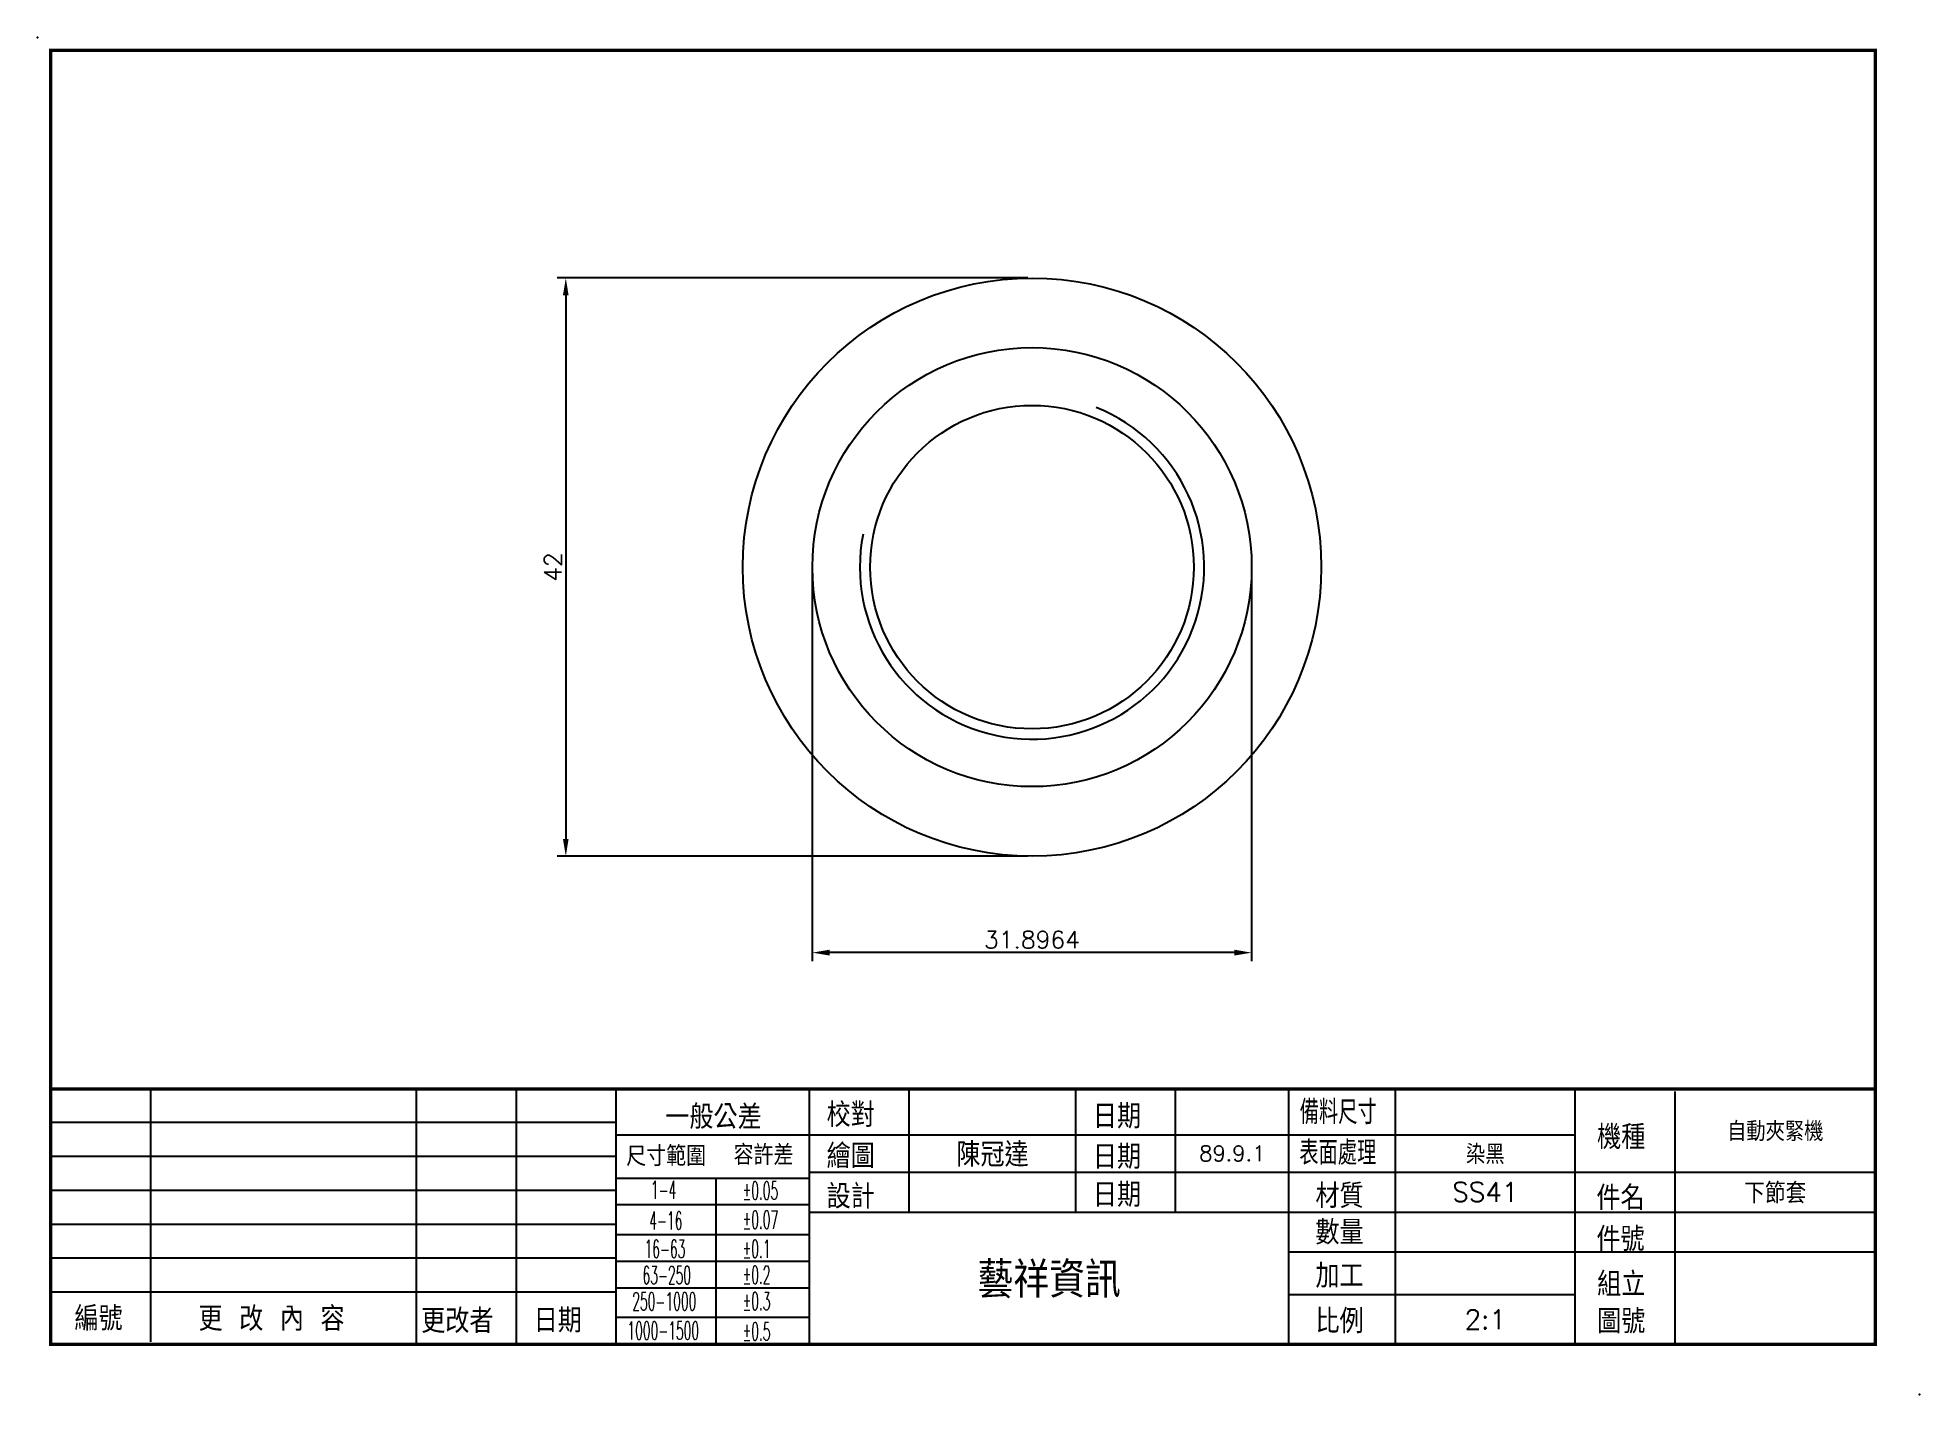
# Model space of a CAD drawing. Extents: x 330 to 467, y 782 to 880.
import ezdxf
from ezdxf.enums import TextEntityAlignment as Align

# ---------------------------------------------------------------- set-up
doc = ezdxf.new("R2010")
doc.units = 0
doc.header["$LTSCALE"] = 0.5
doc.header["$MEASUREMENT"] = 0
doc.linetypes.add('THIN', pattern=[200000, 200000, 0])
doc.layers.get('0').update_dxf_attribs({"linetype": 'CONTINUOUS'})
doc.layers.get('DEFPOINTS').update_dxf_attribs({"linetype": 'CONTINUOUS'})
for name, color, linetype in [('BORDER', 7, 'CONTINUOUS'), ('DIM', 2, 'CONTINUOUS'), ('SHEET', 7, 'CONTINUOUS')]:
    doc.layers.add(name, color=color, linetype=linetype)
doc.styles.add('CHINA', font='romans.shx', dxfattribs={"bigfont": 'chineset.shx'})
doc.styles.add('ROMANS', font='romans', dxfattribs={"width": 0.5})
doc.styles.get("Standard").update_dxf_attribs({"font": 'txt.shx', "bigfont": 'chineset.shx'})
doc.dimstyles.get("Standard").update_dxf_attribs({"dimtxt": 0.18, "dimasz": 0.18, "dimexe": 0.18, "dimexo": 0.0625, "dimgap": 0.09, "dimtad": 0, "dimtih": 1, "dimtoh": 1, "dimdec": 4, "dimzin": 0, "dimtxsty": 'STANDARD', "dimcen": 0.09, "dimazin": 3, "dimtfac": 1, "dimtdec": 4, "dimtofl": 0, "dimtmove": 0, "dimatfit": 3, "dimtolj": 1, "dimtzin": 0})

# ---------------------------------------------------------------- blocks, each defined once
blk = doc.blocks.new('A4')
for p in [(-134.41, 77.3), (138.88, -119.82)]:
    blk.add_point(p)
at = {"layer": 'SHEET'}
for p, q in [((-117.99, -112.19), (-117.99, -75.44)), ((-79.39, -112.56), (-79.39, -75.44)), ((-64.88, -112.56), (-64.88, -75.44)), ((-50.37, -112.56), (-50.37, -75.44)), ((-22.32, -112.56), (-22.32, -75.44)), ((-7.82, -93.33), (-7.82, -75.44)), ((16.36, -93.33), (16.36, -75.44)), ((30.87, -93.33), (30.87, -75.44)), ((47.31, -112.56), (47.31, -75.44)), ((62.79, -112.56), (62.79, -75.44)), ((88.9, -112.56), (88.9, -75.44)), ((103.41, -112.56), (103.41, -75.81)), ((-132.5, -80.27), (-50.37, -80.27)), ((-50.37, -82.1), (88.9, -82.1)), ((-132.5, -85.2), (-50.37, -85.2)), ((-132.5, -90.14), (-50.37, -90.14)), ((-50.37, -88.39), (-22.32, -88.39)), ((-35.86, -112.56), (-35.86, -88.39)), ((-22.32, -87.52), (132.5, -87.52)), ((-50.37, -92.25), (-22.32, -92.25)), ((-132.5, -95.07), (-50.37, -95.07)), ((-22.32, -93.33), (132.5, -93.33)), ((-50.37, -96.61), (-22.32, -96.61)), ((-132.5, -100), (-50.37, -100)), ((-50.37, -100.48), (-22.32, -100.48)), ((47.31, -99.13), (132.5, -99.13)), ((-132.5, -104.93), (-50.37, -104.93)), ((-50.37, -104.34), (-22.32, -104.34)), ((47.31, -105.31), (88.9, -105.31)), ((-50.37, -108.59), (-22.32, -108.59))]:
    blk.add_line(p, q, dxfattribs=at)
at = {"layer": 'SHEET', "const_width": 0.5}
blk.add_lwpolyline([(-132.5, -112.56), (-132.5, 75.44), (132.5, 75.44), (132.5, -112.56)], close=True, dxfattribs=at)
blk.add_lwpolyline([(-132.5, -75.44), (132.5, -75.44)], dxfattribs=at)
at = {"layer": 'SHEET', "color": 2, "style": 'CHINA'}
blk.add_text('一般公差', height=3.5, dxfattribs=at).set_placement((-36.25, -79.33), align=Align.MIDDLE)
for s, height, p in [('校對', 3.5, (-19.82, -80.96)), ('日期', 3.5, (18.84, -81.18)), ('機種', 3.5, (92.08, -84.19)), ('尺寸範圍', 2.901, (-48.93, -86.66)), ('容許差', 2.901, (-33.34, -86.48)), ('繪圖', 3.5, (-19.82, -86.95)), ('日期', 3.5, (18.84, -87.06)), ('設計', 3.5, (-19.82, -92.82)), ('日期', 3.5, (18.84, -92.58)), ('材質', 3.5, (51.17, -92.74)), ('件名', 3.5, (91.98, -93.02)), ('數量', 3.5, (51.17, -98.05)), ('件號', 3.5, (91.98, -99.02)), ('加工', 3.5, (51.17, -104.35)), ('組立', 3.5, (92.08, -105.55)), ('編號', 3.5, (-129.06, -110.55)), ('更 改 內 容', 3.5, (-111.03, -110.59)), ('更改者', 3.5, (-78.7, -110.9)), ('日期', 3.5, (-62.36, -110.83)), ('比例', 3.5, (51.17, -110.93)), ('圖號', 3.5, (92.08, -110.97))]:
    blk.add_text(s, height=height, dxfattribs=at).set_placement(p)
at = {"layer": 'SHEET', "color": 2}
for s, height, style, width, p in [('備料尺寸', 3.5, 'CHINA', 0.8, (48.88, -80.56)), ('表面處理', 3.5, 'CHINA', 0.8, (48.82, -86.47)), ('1-4', 2.611, 'ROMANS', 0.5, (-45.35, -91.42)), ('%%p0.05', 2.611, 'ROMANS', 0.5, (-32, -91.52)), ('4-16', 2.611, 'ROMANS', 0.5, (-45.57, -95.88)), ('%%p0.07', 2.611, 'ROMANS', 0.5, (-32, -95.75)), ('16-63', 2.611, 'ROMANS', 0.5, (-46.27, -99.99)), ('%%p0.1', 2.611, 'ROMANS', 0.5, (-32, -99.98)), ('63-250', 2.611, 'ROMANS', 0.5, (-46.56, -103.81)), ('%%p0.2', 2.611, 'ROMANS', 0.5, (-32, -103.78)), ('250-1000', 2.611, 'ROMANS', 0.5, (-48.04, -107.62)), ('%%p0.3', 2.611, 'ROMANS', 0.5, (-32, -107.59)), ('1000-1500', 2.611, 'ROMANS', 0.5, (-48.75, -111.87)), ('%%p0.5', 2.611, 'ROMANS', 0.5, (-32, -111.98))]:
    blk.add_text(s, height=height, dxfattribs=dict(at, style=style, width=width)).set_placement(p)
blk = doc.blocks.new('A4TZT')
at = {"layer": 'DIM', "color": 2, "linetype": 'CONTINUOUS', "style": 'CHINA'}
for tag, height, p in [('ITEM', 2.8, (117.95, -81.48)), ('DRAWER', 3.5, (4.27, -84.81)), ('DATE1', 2.24, (39.09, -84.81)), ('SURFACE', 2.8, (75.84, -84.81)), ('DESIGNER', 3.5, (4.26, -90.48)), ('DATE2', 2.24, (39.09, -90.43)), ('MATERIAL', 2.8, (75.84, -90.43)), ('PARTNAME', 3, (117.95, -90.43)), ('QTY', 2.8, (75.84, -96.23)), ('PNUM', 2.8, (117.95, -96.23)), ('COMPANY', 5.2, (12.49, -102.95)), ('COMNO', 2.8, (117.95, -105.85)), ('SCALE', 2.8, (75.84, -108.94))]:
    blk.add_attdef(tag, text='', height=height, dxfattribs=at).set_placement(p, align=Align.MIDDLE)
blk = doc.blocks.new('*D3')
at = {"color": 0, "linetype": 'BYBLOCK'}
for p, q in [((401.83, 862.65), (367.66, 862.65)), ((368.29, 861.4), (368.29, 821.9)), ((401.83, 820.65), (367.66, 820.65))]:
    blk.add_line(p, q, dxfattribs=at)
for points in [[(368.08, 861.4), (368.49, 861.4), (368.29, 862.65)], [(368.08, 821.9), (368.49, 821.9), (368.29, 820.65)]]:
    blk.add_solid(points, dxfattribs=at)
at = {"layer": 'DEFPOINTS', "color": 0, "linetype": 'BYBLOCK'}
for p in [(402.14, 862.65), (368.29, 820.65), (402.14, 820.65)]:
    blk.add_point(p, dxfattribs=at)
at = {"color": 0, "linetype": 'BYBLOCK', "insert": (367.35, 841.65), "char_height": 1.25, "attachment_point": 5, "rotation": 90}
blk.add_mtext('\\A1;42', dxfattribs=at)
blk = doc.blocks.new('*D4')
at = {"color": 0, "linetype": 'BYBLOCK'}
for p, q in [((386.19, 841.33), (386.19, 813.02)), ((418.09, 841.33), (418.09, 813.02)), ((416.84, 813.64), (387.44, 813.64))]:
    blk.add_line(p, q, dxfattribs=at)
for points in [[(387.44, 813.85), (387.44, 813.43), (386.19, 813.64)], [(416.84, 813.85), (416.84, 813.43), (418.09, 813.64)]]:
    blk.add_solid(points, dxfattribs=at)
at = {"layer": 'DEFPOINTS', "color": 0, "linetype": 'BYBLOCK'}
for p in [(386.19, 841.65), (418.09, 841.65), (386.19, 813.64)]:
    blk.add_point(p, dxfattribs=at)
at = {"color": 0, "linetype": 'BYBLOCK', "insert": (402.14, 814.58), "char_height": 1.25, "attachment_point": 5}
blk.add_mtext('\\A1;31.8964', dxfattribs=at)

msp = doc.modelspace()

# ---------------------------------------------------------------- linework, layer by layer
at = {"color": 7, "linetype": 'CONTINUOUS'}
for radius in [21, 15.94819, 11.75]:
    msp.add_circle((402.14267, 841.64616), radius, dxfattribs=at)
at = {"color": 4, "linetype": 'THIN'}
msp.add_arc((402.14267, 841.64616), 12.5, 168.9170053, 68.0809575, dxfattribs=at)

# ---------------------------------------------------------------- block references
at = {"layer": 'BORDER', "xscale": 0.5000000000000001, "yscale": 0.5000000000000001, "zscale": 0.5000000000000001}
msp.add_blockref('A4', (397.13793, 841.46179), dxfattribs=at)
at = {"layer": 'BORDER'}
ref = msp.add_blockref('A4TZT', (397.13793, 841.46179), dxfattribs=dict(at, xscale=0.5000000000000001, yscale=0.5000000000000001, zscale=0.5000000000000001))
ref.add_attrib('DRAWER', '陳冠達', dxfattribs={"layer": 'DIM', "color": 2, "linetype": 'CONTINUOUS', "height": 1.75, "style": 'CHINA'}).set_placement((399.27453, 799.05577), align=Align.MIDDLE)
ref.add_attrib('COMPANY', '藝祥資訊', dxfattribs={"layer": 'DIM', "color": 2, "linetype": 'CONTINUOUS', "height": 2.6, "style": 'CHINA'}).set_placement((403.38493, 789.9887), align=Align.MIDDLE)
ref.add_attrib('DATE1', '89.9.1', dxfattribs={"layer": 'DIM', "color": 2, "linetype": 'CONTINUOUS', "height": 1.12, "style": 'CHINA'}).set_placement((416.68329, 799.05577), align=Align.MIDDLE)
ref.add_attrib('SURFACE', '染黑', dxfattribs={"layer": 'DIM', "color": 2, "linetype": 'CONTINUOUS', "height": 1.4, "style": 'CHINA'}).set_placement((435.0592, 799.05577), align=Align.MIDDLE)
ref.add_attrib('MATERIAL', 'SS41', dxfattribs={"layer": 'DIM', "color": 2, "linetype": 'CONTINUOUS', "height": 1.4, "style": 'CHINA'}).set_placement((435.0592, 796.24877), align=Align.MIDDLE)
ref.add_attrib('SCALE', '2:1', dxfattribs={"layer": 'DIM', "color": 2, "linetype": 'CONTINUOUS', "height": 1.4, "style": 'CHINA'}).set_placement((435.0592, 786.99278), align=Align.MIDDLE)
ref.add_attrib('PARTNAME', '下節套', dxfattribs={"layer": 'DIM', "color": 2, "linetype": 'CONTINUOUS', "height": 1.5, "style": 'CHINA'}).set_placement((456.11453, 796.24877), align=Align.MIDDLE)
ref.add_attrib('ITEM', '自動夾緊機', dxfattribs={"layer": 'DIM', "color": 2, "linetype": 'CONTINUOUS', "height": 1.4, "style": 'CHINA'}).set_placement((456.11453, 800.72185), align=Align.MIDDLE)

# ---------------------------------------------------------------- dimensions: what is measured, and where the dimension line sits
at = {"layer": 'DIM'}
dim = msp.add_linear_dim(base=(368.28655, 820.64616), p1=(402.14267, 862.64616), p2=(402.14267, 820.64616), angle=90, dimstyle='STANDARD', override={"dimscale": 0.5, "dimtxt": 2.5, "dimasz": 2.5, "dimexe": 1.25, "dimexo": 0.625, "dimgap": 0.625, "dimtad": 1, "dimtih": 0, "dimtoh": 0, "dimzin": 8, "dimcen": 2.5, "dimtdec": 8, "dimtofl": 1}, dxfattribs=at)
dim.commit()
dim.dimension.update_dxf_attribs({"geometry": '*D3', "text_midpoint": (367.34905, 841.64616)})
dim = msp.add_linear_dim(base=(386.19448, 813.64047), p1=(418.09085, 841.64616), p2=(386.19448, 841.64616), dimstyle='STANDARD', override={"dimscale": 0.5, "dimtxt": 2.5, "dimasz": 2.5, "dimexe": 1.25, "dimexo": 0.625, "dimgap": 0.625, "dimtad": 1, "dimtih": 0, "dimtoh": 0, "dimzin": 8, "dimcen": 2.5, "dimtdec": 8, "dimtofl": 1}, dxfattribs=at)
dim.commit()
dim.dimension.update_dxf_attribs({"geometry": '*D4', "text_midpoint": (402.14267, 814.57797)})

doc.saveas('drawing.dxf')
